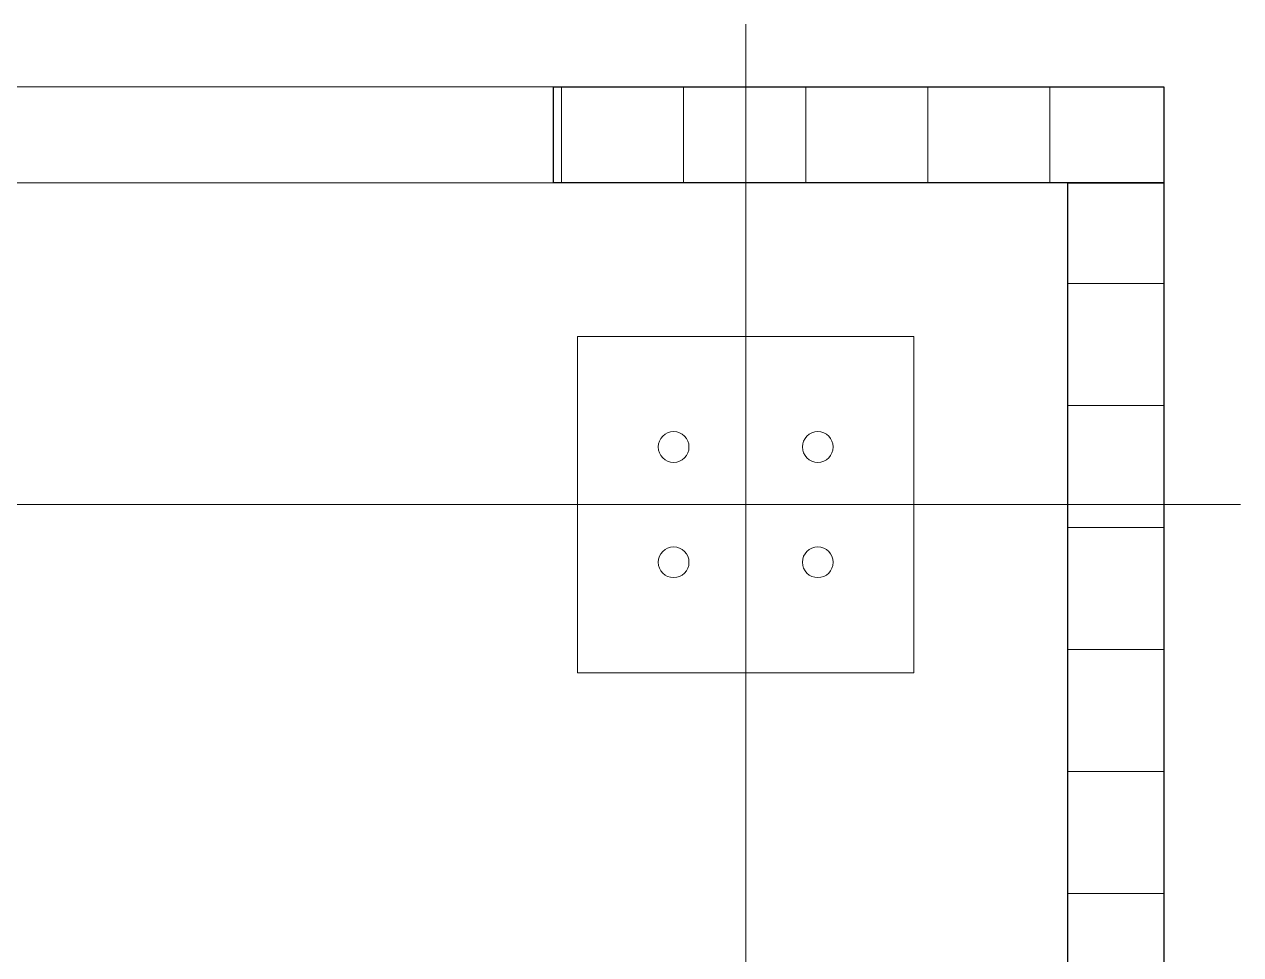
# Model space of a CAD drawing. Extents: x -965262 to 1142518, y -357520 to 71675.
# Drawn here: x 655791 to 657056, y -160832 to -159863 of the extents above; entities that cross this region are included whole.
import ezdxf

# ---------------------------------------------------------------- set-up
doc = ezdxf.new("R2010")
doc.units = 0
doc.header["$LTSCALE"] = 10
doc.linetypes.add('DOTE', pattern=[2.42, 2, -0.2, 0.02, -0.2])
doc.layers.get('0').update_dxf_attribs({"linetype": 'CONTINUOUS', "lineweight": 30})
doc.layers.add('DOTE', color=7, linetype='DOTE', lineweight=9)

msp = doc.modelspace()

# ---------------------------------------------------------------- hatches: boundary and pattern name
at = {"lineweight": 15}
h = msp.add_hatch(dxfattribs=at)
h.set_pattern_fill('ANSI37', color=30, scale=40)
h.set_pattern_definition([(45, (654200.48, -159968.05), (-89.8026, 89.8026), []), (135, (654200.48, -159968.05), (-89.8026, -89.8026), [])])
h.paths.add_polyline_path([(654341.2, -159928.1), (653841.2, -159928.1), (653841.2, -160028.1), (654341.2, -160028.1)], flags=16)
h.paths.add_polyline_path([(656541.2, -159928.1), (656341.2, -159928.1), (656341.2, -160028.1), (656541.2, -160028.1)], flags=16)
h.paths.add_polyline_path([(656976.2, -159928.1), (656541.2, -159928.1), (656541.2, -160028.1), (656976.2, -160028.1)], flags=17)
h.paths.add_polyline_path([(656976.2, -160028.1), (656876.2, -160028.1), (656876.2, -160363.1), (656976.2, -160363.1)], flags=17)
h.paths.add_polyline_path([(656976.2, -160363.1), (656876.2, -160363.1), (656876.2, -160928.1), (656976.2, -160928.1)], flags=17)
h.paths.add_polyline_path([(644206.2, -160028.1), (644106.2, -160028.1), (644106.2, -160363.1), (644206.2, -160363.1)], flags=17)
h.paths.add_polyline_path([(644206.2, -160363.1), (644106.2, -160363.1), (644106.2, -160928.1), (644206.2, -160928.1)], flags=16)
h.paths.add_polyline_path([(644541.2, -159928.1), (644106.2, -159928.1), (644106.2, -160028.1), (644541.2, -160028.1)], flags=16)
h.paths.add_polyline_path([(648341.2, -159928.1), (644541.2, -159928.1), (644541.2, -160028.1), (648341.2, -160028.1)], flags=17)
h.paths.add_polyline_path([(650541.2, -159928.1), (650341.2, -159928.1), (650341.2, -160028.1), (650541.2, -160028.1)], flags=16)
h.paths.add_polyline_path([(650841.2, -159928.1), (650541.2, -159928.1), (650541.2, -160028.1), (650841.2, -160028.1)], flags=16)
h.paths.add_polyline_path([(656341.2, -160028.1), (656341.2, -159928.1), (656976.2, -159928.1), (656976.2, -160928.1), (656876.2, -160928.1), (656876.2, -160028.1)])
h.paths.add_polyline_path([(653841.2, -160028.1), (653841.2, -159928.1), (654341.2, -159928.1), (654341.2, -160028.1)])
h.paths.add_polyline_path([(650341.2, -160028.1), (650341.2, -159928.1), (650841.2, -159928.1), (650841.2, -160028.1), (650341.2, -160028.1)])
h.paths.add_polyline_path([(644106.2, -160928.1), (644106.2, -159928.1), (648341.2, -159928.1), (648341.2, -160028.1), (644206.2, -160028.1), (644206.2, -160928.1)])
h = msp.add_hatch(dxfattribs=at)
h.set_pattern_fill('LINE', color=6, scale=40, angle=90)
h.set_pattern_definition([(90, (2031759.52, -215631.9), (-127, 8e-15), [])])
h.paths.add_polyline_path([(644541.2, -160028.1), (644541.2, -159928.1), (644106.2, -159928.1), (644106.2, -160028.1)])
h.paths.add_polyline_path([(648341.2, -160028.1), (648341.2, -159928.1), (644541.2, -159928.1), (644541.2, -160028.1)])
h.paths.add_polyline_path([(650541.2, -159928.1), (650341.2, -159928.1), (650341.2, -160028.1), (650541.2, -160028.1)])
h.paths.add_polyline_path([(650541.2, -159928.1), (650541.2, -160028.1), (650841.2, -160028.1), (650841.2, -159928.1)])
h.paths.add_polyline_path([(654341.2, -160028.1), (654341.2, -159928.1), (653841.2, -159928.1), (653841.2, -160028.1)])
h.paths.add_polyline_path([(656341.2, -159928.1), (656341.2, -160028.1), (656541.2, -160028.1), (656541.2, -159928.1)])
h.paths.add_polyline_path([(656976.2, -160028.1), (656976.2, -159928.1), (656541.2, -159928.1), (656541.2, -160028.1)])
h = msp.add_hatch(dxfattribs=at)
h.set_pattern_fill('LINE', color=6, scale=40)
h.set_pattern_definition([(0, (2031759.52, -215631.9), (0, 127), [])])
h.paths.add_polyline_path([(656976.2, -160028.1), (656876.2, -160028.1), (656876.2, -160363.1), (656976.2, -160363.1)])
h.paths.add_polyline_path([(656976.2, -160363.1), (656876.2, -160363.1), (656876.2, -160928.1), (656976.2, -160928.1)])

# ---------------------------------------------------------------- linework, layer by layer
at = {"color": 6, "lineweight": 15}
for p, q in [((654341.2, -159928.1, 9801.8), (656341.2, -159928.1, 9801.8)), ((654341.2, -160028.1, 9801.8), (656341.2, -160028.1, 9801.8))]:
    msp.add_line(p, q, dxfattribs=at)
at = {"color": 6, "extrusion": (0, 0, -1)}
for p, q in [((656341.2, -159928.1, 9801.8), (656976.2, -159928.1, 9801.8)), ((656341.2, -160028.1, 9801.8), (656341.2, -159928.1, 9801.8)), ((656976.2, -159928.1, 9801.8), (656976.2, -160028.1, 9801.8)), ((656976.2, -160028.1, 9801.8), (656341.2, -160028.1, 9801.8)), ((656876.2, -160028.1, 9801.8), (656976.2, -160028.1, 9801.8)), ((656876.2, -160928.1, 9801.8), (656876.2, -160028.1, 9801.8)), ((656976.2, -160028.1, 9801.8), (656976.2, -160928.1, 9801.8))]:
    msp.add_line(p, q, dxfattribs=at)
at = {"color": 7, "lineweight": 0}
for p, q in [((656366.2, -160538.1, 8350.5), (656366.2, -160188.1, 8350.5)), ((656366.2, -160188.1, 8350.5), (656716.2, -160188.1, 8350.5)), ((656716.2, -160188.1, 8350.5), (656716.2, -160538.1, 8350.5)), ((656716.2, -160538.1, 8350.5), (656366.2, -160538.1, 8350.5))]:
    msp.add_line(p, q, dxfattribs=at)
for centre in [(656466.2, -160303.1, 8350.5), (656616.2, -160303.1, 8350.5), (656466.2, -160423.1, 8350.5), (656616.2, -160423.1, 8350.5)]:
    msp.add_circle(centre, 16, dxfattribs=at)
at = {"layer": 'DOTE', "ltscale": 100, "extrusion": (0, -1, 0)}
msp.add_line((656541.2, -159863.1, 8350.5), (656541.2, -186363.4, 8350.5), dxfattribs=at)
at = {"layer": 'DOTE', "ltscale": 100}
msp.add_line((657056.1, -160363.1, 8350.5), (635608.9, -160363.1, 8350.5), dxfattribs=at)

doc.saveas('drawing.dxf')
